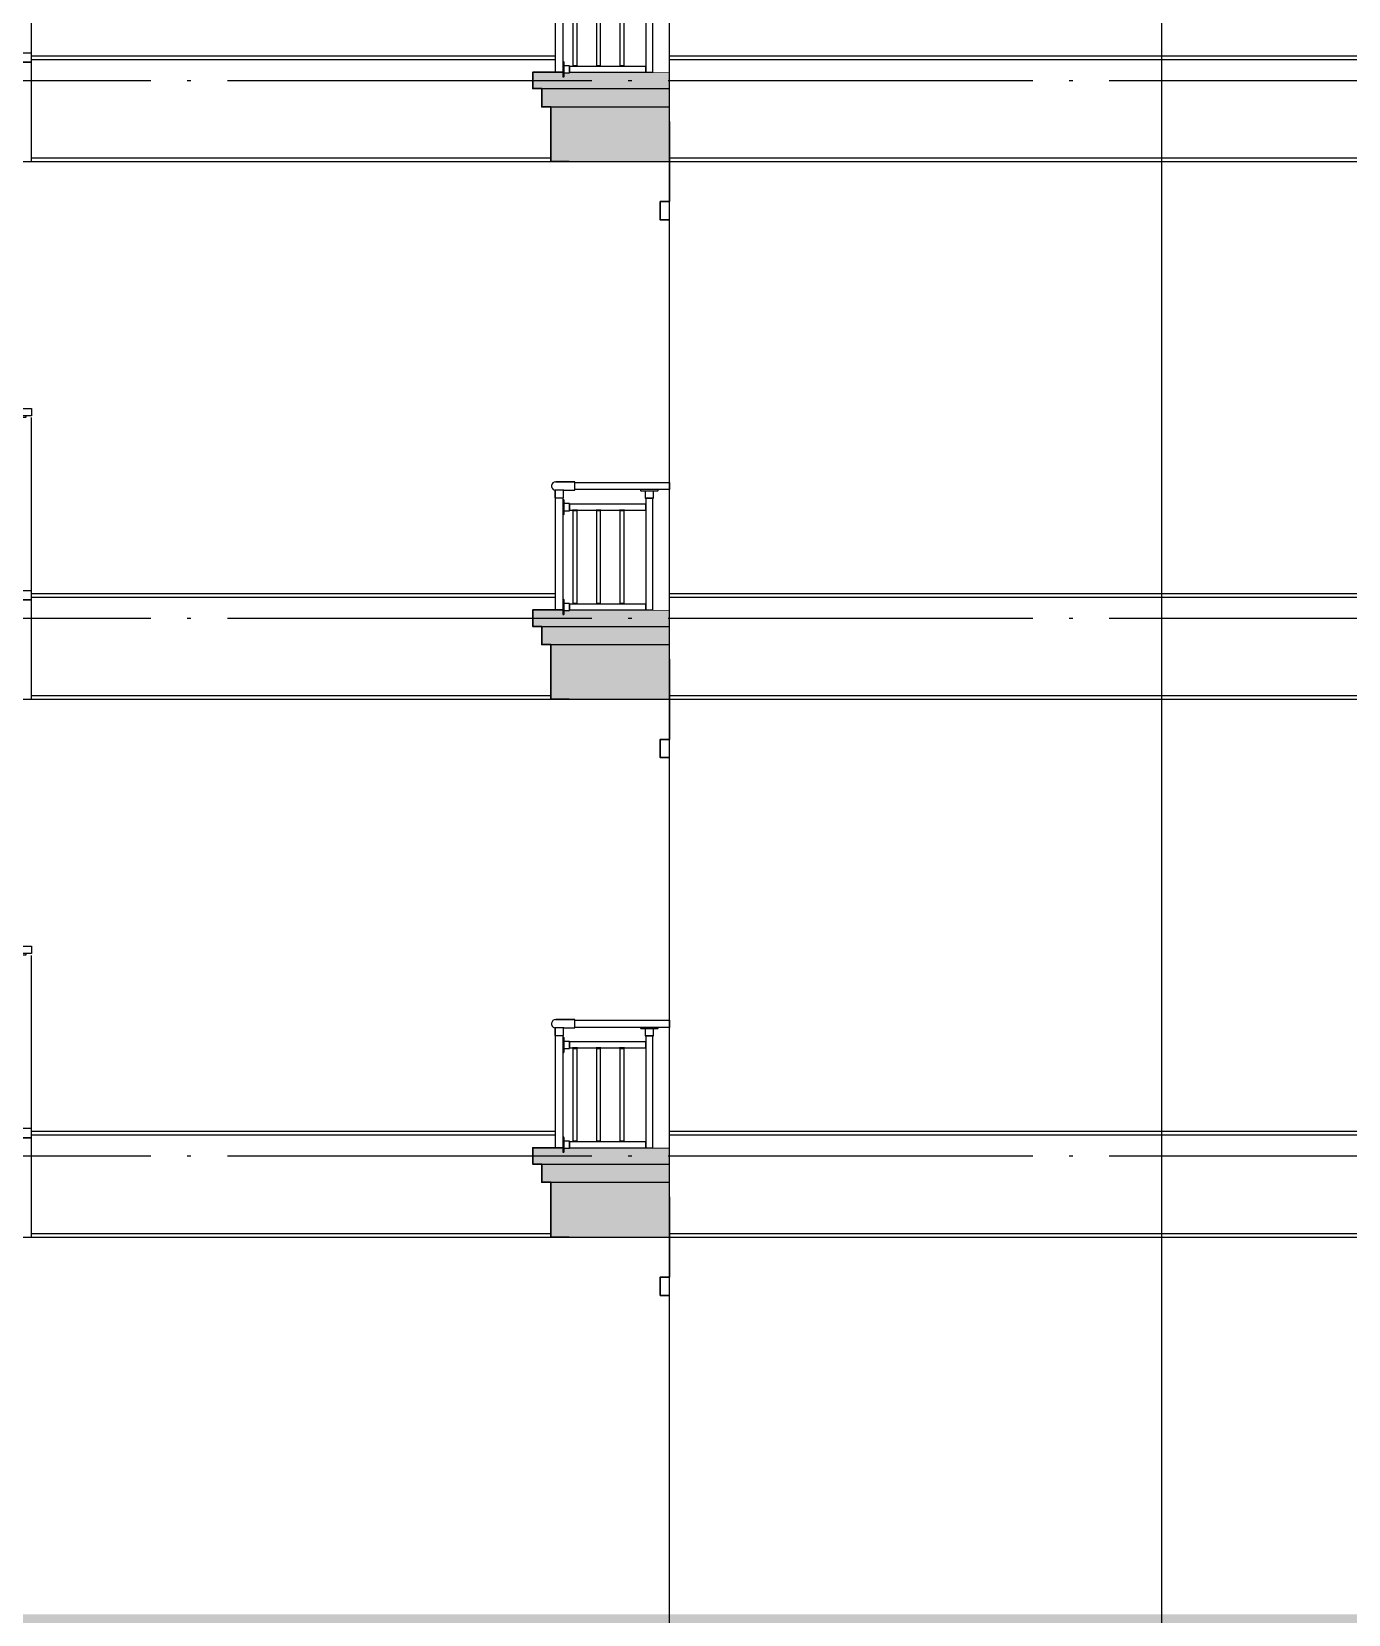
# Model space of a CAD drawing. Extents: x -12446 to 284554, y -295110 to 165007.
# Drawn here: x 130399 to 137625, y -249069 to -240387 of the extents above; entities that cross this region are included whole.
import ezdxf

# ---------------------------------------------------------------- set-up
doc = ezdxf.new("R2010")
doc.units = 0
doc.header["$LTSCALE"] = 1000
doc.linetypes.add('AX-14-E$0$DASH', pattern=[0.35, 0.25, -0.1])
doc.linetypes.add('AX-14-E$0$DOTE', pattern=[2.4200000000000004, 2, -0.2, 0.02, -0.2])
doc.layers.get('0').update_dxf_attribs({"linetype": 'CONTINUOUS'})
doc.layers.get('Defpoints').update_dxf_attribs({"linetype": 'CONTINUOUS'})
for name, color, linetype in [('A-Anno-Note', 241, 'CONTINUOUS'), ('AX-14-comp-tc$0$AX-T-LMCZ-Z$1$AX-13-E01-E03$0$家具与填充', 251, 'CONTINUOUS'), ('AX-14-comp-tc$0$灰褐色真石漆', 15, 'CONTINUOUS'), ('AX-14-E$0$A-Detl-Patt', 8, 'CONTINUOUS'), ('AX-14-E$0$A-Detl-Thin', 131, 'CONTINUOUS'), ('AX-14-E$0$A-elev-FIXT', 9, 'CONTINUOUS'), ('AX-14-E$0$A-elev-HRAL', 61, 'CONTINUOUS'), ('AX-14-E$0$A-elev-XFINE', 8, 'CONTINUOUS'), ('AX-14-E$0$PUB_HATCH', 8, 'CONTINUOUS'), ('AX-14-E$0$栏杆型材', 82, 'CONTINUOUS'), ('AX-14-E$0$阳台栏杆扶手', 82, 'CONTINUOUS')]:
    doc.layers.add(name, color=color, linetype=linetype)
doc.layers.add('AX-14-E$0$A-Grid', color=222, linetype='AX-14-E$0$DOTE', plot=False)
doc.layers.add('AX-14-E$0$A-Wall-stru', color=4, linetype='CONTINUOUS', lineweight=30)
doc.layers.add('AX-14-E$0$花形线', color=241, linetype='CONTINUOUS', lineweight=15)

# ---------------------------------------------------------------- blocks, each defined once
blk = doc.blocks.new('AX-14-E$0$4080转角立图')
at = {"layer": 'AX-14-E$0$A-elev-FIXT', "linetype": 'Continuous'}
blk.add_line((25.55522843915969, 41.9922859473736), (-24.30321649741381, 41.9922859473736), dxfattribs=at)
blk.add_lwpolyline([(-25.29782274598256, 42.9517344115302, -0.3271392253384975), (-24.22508311690763, 41.53998265002156), (-23.50000002561137, 0), (23.50000002561137, 0), (24.2073870995082, 40.52617865166394, -0.4091108014680134), (25.70715864608064, 42.00000004569301), (85.25000008335337, 42.00000003812602, 0.4142135623730951), (86.75000008707866, 43.50000004190952), (86.75000008707866, 86.50000009016367, 0.4142135623730951), (85.25000008335337, 88.00000009400537), (-18.75000002095476, 88.00000009400537, 0.8651570106099542)], format="xyb", close=True, dxfattribs=at)
blk = doc.blocks.new('AX-14-E$0$32固定座立面')
at = {"layer": 'AX-14-E$0$栏杆型材', "color": 6, "linetype": 'Continuous'}
blk.add_line((-7.000000000029103, -22.48393362967181), (-7.000000000029103, 22.48393362967181), dxfattribs=at)
blk.add_lwpolyline([(-7.000000000029103, -22.48393363013747, 0.4116598905253932), (-9.973820392653579, -19.48404786120226), (-36.00872653194528, -19.25684467663814, -0.411659890479309), (-36.99999999529972, -18.25688275466382), (-36.99999999529972, 18.25688275466382, -0.411659890479309), (-36.00872653194528, 19.25684467663814), (-9.973820392653579, 19.48404786120226, 0.4116598904800121), (-7.000000000029103, 22.48393362967181), (-7.000000000014551, 39.03737757549971, -0.4116598903650479), (-5.017453071239287, 41.03730142168934), (0, 41.08108807232929), (0, -41.08108807232929), (-5.017453071239287, -41.03730142167478, -0.41165989040972), (-7.000000000014551, -39.03737757517956)], format="xyb", close=True, dxfattribs=at)
blk = doc.blocks.new('AX-14-E$0$40固定座立图')
at = {"layer": 'AX-14-E$0$A-elev-HRAL', "color": 6, "linetype": 'Continuous'}
blk.add_line((-26.48393362914794, -7), (26.48393362914794, -6.999999999985447), dxfattribs=at)
blk.add_lwpolyline([(48.03730141787673, -5.017453072752687), (48.08108807106328, 0), (-48.08108807106328, 0), (-48.03730141787673, -5.017453072723583, 0.4116598905572963), (-46.03737757392809, -6.999999999985447), (-26.48393362913339, -7, -0.4116598905270585), (-23.48404786067839, -9.97382039311924), (-23.16957599873422, -46.00872653110127, 0.4116598905130126), (-22.16961407421331, -46.99999999710416), (22.16961407421331, -46.99999999710416, 0.4116598905256279), (23.16957599871967, -46.00872653104306), (23.48404786066385, -9.973820392930064, -0.4116598905116063), (26.48393362913339, -6.999999999985447), (46.03737757392809, -7.000000000014551, 0.4116598905572963)], format="xyb", close=True, dxfattribs=at)
blk = doc.blocks.new('*U292')
at = {"layer": 'AX-14-E$0$A-elev-HRAL', "ltscale": 10}
for points in [[(12.5000000000291, 257.9999999999854, -0.4142135623730951), (13.0000000000291, 257.4999999999854), (13.0000000000291, 255.4999999999854, -0.4142135623730951), (12.5000000000291, 254.9999999999854), (-12.4999999999709, 254.9999999999854, -0.4142135623730951), (-12.9999999999709, 255.4999999999854), (-12.9999999999709, 257.4999999999854, -0.4142135623730951), (-12.4999999999709, 257.9999999999854)], [(12.5000000000291, -258, 0.4142135623730951), (13.0000000000291, -257.5), (13.0000000000291, -255.5, 0.4142135623730951), (12.5000000000291, -255), (-12.4999999999709, -255, 0.4142135623730951), (-12.9999999999709, -255.5), (-12.9999999999709, -257.5, 0.4142135623730951), (-12.4999999999709, -258)]]:
    blk.add_lwpolyline(points, format="xyb", close=True, dxfattribs=at)
blk.add_lwpolyline([(-9.499999999970896, -255), (9.500000000029104, -255), (9.500000000029104, 254.9999999999854), (-9.499999999970896, 254.9999999999854)], close=True, dxfattribs=at)
blk = doc.blocks.new('AX-14-E$0$A$C44E360B9')
blk.add_wipeout([(21.52201051346492, 25.08124288590625), (646.5624737254673, 25.08124288590625), (646.5624737254673, 725.0812428859062), (21.52201051346492, 725.0812428859062)]).dxf.layer = 'AX-14-E$0$A-Detl-Thin'
at = {"layer": 'AX-14-E$0$栏杆型材'}
for points in [[(21.52201051346492, 640.0812428262434), (61.52201051346492, 640.0812428262434), (61.52201051346492, 25.08124288584804), (21.52201051346492, 25.08124288584804)], [(516.5624737252947, 604.9633142991224), (98.52201050880831, 604.9633142991224), (98.52201050880831, 572.9633142991224), (516.5624737252947, 572.9633142991224)], [(516.5624737251783, 57.08124288584804), (98.52201050880831, 57.08124288584804), (98.52201050880831, 25.08124288584804), (516.5624737251783, 25.08124288584804)]]:
    blk.add_lwpolyline(points, close=True, dxfattribs=at)
at = {"layer": 'AX-14-E$0$栏杆型材', "elevation": 0.0002104150417961952}
blk.add_lwpolyline([(556.5624737252947, 638.0812428887584), (516.5624737252947, 638.0812428887584), (516.5624737252947, 25.08124288584804), (556.5624737252947, 25.08124288584804)], close=True, dxfattribs=at)
at = {"layer": 'AX-14-E$0$阳台栏杆扶手'}
blk.add_lwpolyline([(646.5624737254693, 685.0812428859062), (128.2720106005436, 685.081242885848), (128.2720106005436, 725.081242885848), (646.5624737254693, 725.0812428859062)], close=True, dxfattribs=at)
at = {"layer": 'AX-14-E$0$A-elev-HRAL'}
for name, p in [('AX-14-E$0$4080转角立图', (41.52201051346492, 640.0812428262434)), ('AX-14-E$0$40固定座立图', (536.5624737252947, 685.081242885848, 0.0002104149164841726))]:
    blk.add_blockref(name, p, dxfattribs=at)
at = {"layer": 'AX-14-E$0$A-elev-HRAL', "xscale": -1}
for p in [(61.52201051346492, 588.9633142991224), (61.52201051346492, 41.08124288584804)]:
    blk.add_blockref('AX-14-E$0$32固定座立面', p, dxfattribs=at)
at = {"layer": 'AX-14-E$0$A-elev-HRAL', "color": 0, "linetype": 'ByBlock', "lineweight": -2, "extrusion": (0, 0, -1), "zscale": -1}
for p in [(-128.5220105134649, 315.081242885848, -0.0002104150417961952), (-257.5220105134649, 315.081242885848, -0.0002104150417961952), (-386.5220105134649, 315.081242885848, -0.0002104150417961952)]:
    blk.add_blockref('*U292', p, dxfattribs=at)
blk = doc.blocks.new('AX-14-E$0$螺帽01')
at = {"layer": 'AX-14-E$0$A-elev-XFINE', "linetype": 'Continuous'}
blk.add_lwpolyline([(-12.5, -3), (12.5, -3, 0.4142135623274548), (13, -2.500000000058208), (13, -0.5, 0.4142135624073697), (12.5, 0), (-12.5, 0, 0.4142135623954785), (-13, -0.5000000000582077), (-13, -2.500000000058208, 0.4142135623389978)], format="xyb", close=True, dxfattribs=at)
blk = doc.blocks.new('AX-14-E$0$麦穗铁花七')
at = {"layer": 'AX-14-E$0$花形线'}
for p, q in [((0, 0), (18.99999999837019, 0)), ((0, -856), (0, 0)), ((18.99999999837019, 0), (18.99999999837019, -170.711155415338)), ((257.9999999984866, 0), (276.9999999994179, 0)), ((257.9999999984866, -170.7111341095442), (257.9999999984866, 0)), ((276.9999999994179, 0), (276.9999999994179, -856)), ((147.9999999989523, -18), (128.9999999979045, -18)), ((128.9999999979045, -36), (128.9999999979045, -18)), ((147.9999999989523, -18), (147.9999999989523, -36)), ((135.9999999983702, -159.8090010967571), (135.9999999983702, -239.4770345227444)), ((140.9999999983702, -159.8090049135499), (140.9999999983702, -239.4770383395371)), ((18.99999999837019, -201.1872820074786), (18.99999999837019, -262.711171469884)), ((257.9999999984866, -262.7111501253676), (257.9999999984866, -201.1871012544143)), ((18.99999999837019, -293.1872854810208), (18.99999999837019, -354.7111647126731)), ((135.9999999984866, -331.4770447865594), (135.9999999983702, -265.8547116986592)), ((140.9999999983702, -265.8547229217947), (140.9999999983702, -331.4770411909558)), ((257.9999999984866, -354.711130782729), (257.9999999984866, -293.1870986134745)), ((18.99999999837019, -373.907845482463), (18.99999999837019, -446.7111638879869)), ((135.9999999984866, -423.4770315401256), (135.9999999984866, -357.8547183014452)), ((140.9999999983702, -357.8547259452753), (140.9999999983702, -423.4770334486384)), ((257.9999999984866, -446.7111310036853), (257.9999999984866, -373.9078454829287)), ((18.99999999837019, -465.9078454826958), (18.99999999837019, -538.711162801832)), ((135.9999999984866, -515.4770334486384), (135.9999999984866, -449.8547259455081)), ((140.9999999983702, -449.8547335893381), (140.9999999983702, -515.4770320816897)), ((257.9999999984866, -538.7111310788896), (257.9999999984866, -465.9078435169067)), ((18.99999999837019, -557.907845482463), (18.99999999837019, -630.711160156643)), ((135.9999999984866, -607.477033449104), (135.9999999984866, -541.8547183012124)), ((140.9999999983702, -541.8547335893381), (140.9999999983702, -607.4770353569183)), ((257.9999999984866, -630.7111320963595), (257.9999999984866, -557.9078474491835)), ((18.99999999837019, -649.9078474489506), (18.99999999837019, -722.7111475807615)), ((135.9999999984866, -699.4770315401256), (135.9999999984866, -633.8547259452753)), ((140.9999999983702, -633.8547259452753), (140.9999999983702, -699.4770353569183)), ((257.9999999984866, -722.7111363504082), (257.9999999984866, -649.9078454829287)), ((19.00000032118987, -753.1872924522031), (18.99999999837019, -856)), ((135.9999999984866, -791.4770306563005), (135.9999999984866, -725.8547451915219)), ((135.9999999984866, -791.4770326707512), (135.9999999984866, -725.8547451915219)), ((140.9999999983702, -725.854741233401), (140.9999999983702, -791.4770364877768)), ((257.9999999984866, -856.0000000002328), (257.9999999777647, -753.1872924517374)), ((18.99999999837019, -856), (0, -856)), ((129.0000000004657, -837), (128.9999995982507, -801.9999945529271)), ((147.9999999989523, -837), (129.0000000004657, -837)), ((147.9999999989523, -837), (147.9999983628513, -802.0000003913883)), ((276.9999999994179, -856), (257.9999999984866, -856))]:
    blk.add_line(p, q, dxfattribs=at)
blk.add_circle((138.499999997206, -95.24314306257293), 54.99999999978, dxfattribs=at)
for centre, radius, start, end in [((138.499999997206, -95.24314306257293), 59.99999999976, 99.11017015245682, 263.3741904625733), ((138.499999997206, -95.24314306257293), 59.99999999976009, 276.6258060255059, 80.88982984754318), ((28.99992061895318, -170.711155415338), 9.99992062057148, 179.9999551502032, 202.5284883252805), ((130.9999995819526, -159.809001283953), 5.00000041654, 1.814268998284636e-06, 83.37418591651168), ((146.0000044916524, -159.8090049135499), 5.00000449324, 96.62589790626696, 180), ((247.9999247504165, -170.7111266891588), 10.00007524804463, 337.4717882479646, 359.9999574847405), ((25.49999844981357, -201.1872820074786), 6.499998451425752, 48.98171101870844, 180.0000087778603), ((64.99784497800283, -155.7794758775854), 48.97177728634066, 202.52832141155, 264.7737600098847), ((64.99784497800283, -155.7794758775854), 53.68263728631816, 228.9817191078223, 264.9128929945838), ((55.93757898756303, -326.4905961589538), 117.3187729925896, 67.96278900687564, 87.89940200339474), ((55.94803452724591, -326.4064713339903), 121.9451817465887, 67.87781100030634, 87.84333800098148), ((74.66155586054083, -274.6333636271884), 62.26028161721909, 11.9892397155874, 66.0286990006087), ((74.66155586054083, -274.6333636271884), 66.97114161719942, 30.64552738469729, 66.02869900788912), ((133.9999996210681, -239.4770338968956), 2.000000377318267, 210.6455399846023, 359.9999917557482), ((142.9999995556427, -239.4770383395371), 1.999999557308492, 179.9999903150052, 329.3544905043871), ((202.3384449953446, -274.6333636271884), 62.26028161718629, 113.9713010066717, 168.0107706737014), ((202.3384449953446, -274.6333636271884), 66.97114161718169, 113.9713010066717, 149.3544757168593), ((221.0519663286395, -326.4064713339903), 121.9451817465887, 92.15666199901852, 112.1221889996937), ((221.062421868206, -326.4905961589538), 117.3187729925896, 92.10059800328618, 112.0372110004021), ((212.0021558778826, -155.7794758775854), 48.97177728632563, 275.2262399968336, 337.4716623274784), ((212.0021558778826, -155.7794758775854), 53.68263728632237, 275.0871070054162, 311.0182802819995), ((251.5000015494879, -201.1872820074786), 6.499998451425752, 359.9999912221397, 131.0182889898809), ((28.99992061895318, -262.7111537519377), 9.99992062057148, 179.9999551502032, 202.5284883252805), ((25.49999844981357, -293.1872803440783), 6.499998451425752, 48.98171101870844, 180.0000087778603), ((64.99784497800283, -247.779474214185), 48.97177728634066, 202.52832141155, 264.7737600098847), ((64.99784497800283, -247.779474214185), 53.68263728631816, 228.9817191078223, 264.9128929945838), ((55.93757898767944, -418.4905944955535), 117.3187729925896, 67.96278900687564, 87.89940200339474), ((55.94803452724591, -418.40646967059), 121.9451817465887, 67.87781100030634, 87.84333800098148), ((74.66155586054083, -366.633361963788), 62.26028161721909, 11.9892397155874, 66.0286990006087), ((74.66155586054083, -366.633361963788), 66.97114161719942, 30.64552738469729, 66.02869900788912), ((133.9999996210681, -331.4770322334953), 2.000000377318267, 210.6455399846023, 359.9999917557482), ((116.00015786523, -265.8547116986592), 19.99984213317512, 359.9999763211216, 11.98931049959208), ((160.9999104849994, -265.8547229217947), 19.99991048663023, 168.0107305257201, 180.0000134335947), ((142.9999995557591, -331.4770366761368), 1.999999557308492, 179.9999903150052, 329.3544905043871), ((202.3384449953446, -366.633361963788), 62.26028161718629, 113.9713010066717, 168.0107706737014), ((202.3384449953446, -366.633361963788), 66.97114161718169, 113.9713010066717, 149.3544757168593), ((221.0519663286395, -418.40646967059), 121.9451817465887, 92.15666199901852, 112.1221889996937), ((221.0624218683224, -418.4905944955535), 117.3187729925896, 92.10059800328618, 112.0372110004021), ((212.0021558778826, -247.779474214185), 48.97177728632563, 275.2262399968336, 337.4716623274784), ((212.0021558778826, -247.779474214185), 53.68263728632237, 275.0871070054162, 311.0182802819995), ((251.5000015496043, -293.1872803440783), 6.499998451425752, 359.9999912221397, 131.0182889898809), ((247.9999247504165, -262.7111250257585), 10.00007524804463, 337.4717882479646, 359.9999574847405), ((28.99992061895318, -354.7111537519377), 9.99992062057148, 179.9999551502032, 202.5284883252805), ((20.99999995273538, -373.9078454498667), 1.999999954337312, 37.80011585551426, 180.0000009338149), ((64.99784497800283, -339.779474214185), 48.97177728634066, 202.52832141155, 264.7737600098847), ((64.99784497800283, -339.779474214185), 53.68263728631146, 217.8001173893317, 264.9128929945838), ((55.93757898767944, -510.4905944955535), 117.3187729925896, 67.96278900687564, 87.89940200339474), ((55.94803452724591, -510.40646967059), 121.9451817465887, 67.87781100030634, 87.84333800098148), ((74.66155586054083, -458.633361963788), 62.2602816172185, 11.98922958450277, 66.02869900788912), ((74.66155586054083, -458.633361963788), 66.97114161719377, 30.64552808971666, 66.0286990006087), ((133.9999992811354, -423.4770309927408), 2.000000717247605, 210.6455520372097, 359.9999843252495), ((116.00015786523, -357.8547100352589), 19.99984213317512, 359.9999763211216, 11.98931049959208), ((160.9999104849994, -357.8547212583944), 19.99991048663023, 168.0107305257201, 180.0000134335947), ((143.0000005568145, -423.4770330225583), 2.000000558398869, 180.0000121929549, 329.3544549905359), ((202.3384449953446, -458.633361963788), 62.26028161718337, 113.9713010066717, 168.0107808078137), ((202.3384449953446, -458.633361963788), 66.97114161718247, 113.9713010066717, 149.3544736496994), ((221.0519663286395, -510.40646967059), 121.9451817465887, 92.15666199901852, 112.1221889996937), ((221.0624218683224, -510.4905944955535), 117.3187729925896, 92.10059800328618, 112.0372110004021), ((212.0021558778826, -339.779474214185), 48.97177728632563, 275.2262399968336, 337.4716623274784), ((212.0021558778826, -339.779474214185), 53.68263728631881, 275.0871070054162, 322.1998820658076), ((256.0000005458714, -373.9078450917732), 1.999999452546983, 359.9999887942209, 142.1999005235995), ((247.9999247504165, -354.7111250257585), 10.00007524804463, 337.4717882479646, 359.9999574847405), ((28.99992061895318, -446.7111537519377), 9.99992062057148, 179.9999551502032, 202.5284883252805), ((20.99999995273538, -465.9078454498667), 1.999999954382771, 37.80011585551426, 180.0000009338149), ((64.99784497800283, -431.779474214185), 48.97177728634066, 202.52832141155, 264.7737600098847), ((64.99784497800283, -431.779474214185), 53.68263728631879, 217.8001173893317, 264.9128929945838), ((55.93757898767944, -602.4905944955535), 117.3187729925896, 67.96278900687564, 87.89940200339474), ((55.94803452724591, -602.40646967059), 121.9451817465887, 67.87781100030634, 87.84333800098148), ((74.66155586054083, -550.633361963788), 62.26028161721916, 11.9892397155874, 66.0286990006087), ((74.66155586054083, -550.633361963788), 66.97114161718834, 30.64552672786852, 66.0286990006087), ((133.9999999423744, -515.4770334060304), 2.000000056026527, 210.6455285991977, 359.9999987860406), ((116.0000126780942, -449.8547252812423), 19.99998732036015, 359.9999980923495, 11.9892352526368), ((161.0000556670129, -449.8547365039121), 20.00005566859294, 168.0108057648156, 179.9999916490265), ((143.000000814558, -515.4770320816897), 2.000000816175488, 180.0000178358651, 329.3544458443715), ((202.3384449953446, -550.633361963788), 62.26028161718175, 113.9713010066717, 168.0107808078137), ((202.3384449953446, -550.633361963788), 66.97114161718883, 113.9713010066717, 149.3544731255674), ((202.3384449953446, -550.633361963788), 66.97114161718528, 113.9713010066717, 149.3544723301044), ((221.0519663286395, -602.40646967059), 121.9451817465887, 92.15666199901852, 112.1221889996937), ((221.0624218683224, -602.4905944955535), 117.3187729925896, 92.10059800328618, 112.0372110004021), ((212.0021558778826, -431.779474214185), 48.97177728632563, 275.2262399968336, 337.4716623274784), ((212.0021558778826, -431.779474214185), 53.68263728631785, 275.0871070054162, 322.1998836556749), ((256.0000014370307, -465.9078424889594), 1.999998561419298, 359.9999705448092, 142.1999321915944), ((247.9999247504165, -446.7111250257585), 10.00007524804463, 337.4717882479646, 359.9999574847405), ((28.99992061895318, -538.7111537519377), 9.99992062057148, 179.9999551502032, 202.5284883252805), ((20.99999995273538, -557.9078454498667), 1.999999954343679, 37.80011585551426, 180.0000009338149), ((64.99784497800283, -523.779474214185), 48.97177728634066, 202.52832141155, 264.7737600098847), ((64.99784497800283, -523.779474214185), 53.6826372863135, 217.7394217313141, 264.9128929945838), ((55.93757898767944, -694.4905944955535), 117.3187729925896, 67.96278900687564, 87.89940200339474), ((55.94803452724591, -694.40646967059), 121.9451817465887, 67.87781100030634, 87.84333800098148), ((74.66155586054083, -642.633361963788), 62.26028161721518, 11.98922958450277, 66.02869900788912), ((74.66155586054083, -642.633361963788), 66.97114161718936, 30.64552672786852, 66.0286990006087), ((133.9999999423744, -607.4770334060304), 2.000000056028064, 210.6455285991977, 359.9999987860406), ((116.0001578651136, -541.8547100352589), 19.99984213332742, 359.9999763211216, 11.98931049959208), ((161.0000556738814, -541.8547365046106), 20.00005567548281, 168.0108057648156, 179.9999916490265), ((142.9999998958083, -607.4770354351494), 1.999999897337604, 179.9999977588442, 329.3544784270468), ((202.3384449953446, -642.633361963788), 62.26028161718352, 113.9713010066717, 168.0107706737014), ((202.3384449953446, -642.633361963788), 66.97114161717674, 113.9713010066717, 149.3544750126236), ((221.0519663286395, -694.40646967059), 121.9451817465887, 92.15666199901852, 112.1221889996937), ((221.0624218683224, -694.4905944955535), 117.3187729925896, 92.10059800328618, 112.0372110004021), ((212.0021558778826, -523.779474214185), 48.97177728632563, 275.2262399968336, 337.4716623274784), ((212.0021558778826, -523.779474214185), 53.68263728631717, 275.0871070054162, 322.1998804661045), ((255.9999996545957, -557.9078476950526), 2.000000343841308, 7.043632581575615e-06, 142.1998688660991), ((247.9999247504165, -538.7111250257585), 10.00007524804463, 337.4717882479646, 359.9999574847405), ((28.99992061895318, -630.7111537519377), 9.99992062057148, 179.9999551502032, 202.5284883252805), ((21.0000008441275, -649.907848053379), 2.000000845725598, 37.8001475235092, 179.9999826844032), ((64.99784497800283, -615.779474214185), 48.97177728634066, 202.52832141155, 264.7737600098847), ((64.99784497800283, -615.779474214185), 48.97177728633999, 202.52832141155, 264.7737600098847), ((64.99784497800283, -615.779474214185), 53.6826372863171, 217.8001200227063, 264.9128930012645), ((64.99784497800283, -615.779474214185), 53.6826372863156, 220.661554955366, 264.9128929945838), ((55.93757898767944, -786.4905944955535), 117.3187729925896, 67.96278900687564, 87.89940200339474), ((55.94803452724591, -786.40646967059), 121.9451817465887, 67.87781100030634, 87.84333800098148), ((74.66155586054083, -734.633361963788), 62.2602816172191, 11.98920405565542, 66.0286990006087), ((74.66155586054083, -734.633361963788), 66.97114161718707, 33.5140883673936, 66.02869900788912), ((74.66155586054083, -734.633361963788), 66.97114161719884, 30.64552878465425, 66.02869900788912), ((116.0000126805389, -633.8547252810095), 19.99998731784082, 359.9999980923495, 11.9892352526368), ((160.9999104847666, -633.8547212583944), 19.99991048630236, 168.0107305257201, 180.0000134335947), ((202.3384449953446, -734.633361963788), 62.26028161718613, 113.9713010066717, 168.0107909358706), ((202.3384449953446, -734.633361963788), 66.97114161717755, 113.9713010066717, 149.3544751038509), ((202.3384449953446, -734.633361963788), 66.97114161718214, 113.9713010066717, 146.4859096627437), ((221.0519663286395, -786.40646967059), 121.9451817465887, 92.15666199901852, 112.1221889996937), ((221.0624218683224, -786.4905944955535), 117.3187729925896, 92.10059800328618, 112.0372110004021), ((212.0021558778826, -615.779474214185), 48.97177728632563, 275.2262399968336, 339.9297405111478), ((212.0021558778826, -615.779474214185), 48.97177728632563, 275.2262399968336, 337.4716623274784), ((212.0021558778826, -615.779474214185), 53.68263728632092, 275.0871070054162, 322.1998827292423), ((212.0021558778826, -615.779474214185), 53.68263728631741, 275.0871070054162, 319.3384430893524), ((256.0000005458714, -649.9078450917732), 1.999999452543224, 359.9999887942209, 142.1999005235995), ((247.9999247504165, -630.7111250257585), 10.00007524804463, 337.4717882479646, 359.9999574847405), ((28.99997187592089, -722.7111446738709), 9.999971877552907, 179.999984111806, 202.52839555206), ((25.49999844981357, -753.1872914559208), 6.499998451425752, 48.98171101870844, 180.0000087778603), ((64.99784497800283, -707.7794753448106), 48.97177728634332, 202.5283364180262, 264.7737600031664), ((64.99784497800283, -707.7794753448106), 53.68263728630832, 228.9817253492229, 264.9128930012645), ((55.93757898767944, -878.490595626412), 117.3187729925896, 67.96278900687564, 87.89940200339474), ((55.94803452724591, -878.4064708014484), 121.9451817465887, 67.87781100030634, 87.84333800098148), ((74.66155586054083, -826.6333630944137), 62.26028161722146, 35.65450653499575, 66.02869899332832), ((74.66155586054083, -826.6333630944137), 66.97114161719243, 30.64552808971666, 66.0286990006087), ((133.9999992812518, -699.4770309929736), 2.000000717230917, 210.6455520487924, 359.9999843252495), ((115.9996471068589, -725.8547636691947), 20.00035289156211, 5.293396606758375e-05, 11.98904582984367), ((142.9999998958083, -699.4770354351494), 1.999999897376712, 179.9999977588442, 329.3544784270468), ((161.0002008653246, -725.8547517508268), 20.00020086689259, 168.0108810035033, 179.9999698777985), ((202.3384449953446, -826.6333630944137), 66.97114161717832, 113.9713010066717, 149.3544750126236), ((202.3384449953446, -826.6333630944137), 62.26028161719142, 113.9713010066717, 144.3454841976421), ((221.0519663286395, -878.4064708014484), 121.9451817465887, 92.15666199901852, 112.1221889996937), ((221.0624218683224, -878.490595626412), 117.3187729925896, 92.10059800328618, 112.0372110004021), ((212.0021558778826, -707.7794753448106), 48.97177728632563, 275.2262399968336, 337.4716588511947), ((212.0021558778826, -707.7794753448106), 53.68263728631764, 275.0871069987355, 311.0182740408725), ((251.5000015496043, -753.1872914559208), 6.499998451425752, 359.9999912221397, 131.0182889898809), ((247.9999502144055, -722.711131228134), 10.00004978409319, 337.471742154263, 359.9999718788305), ((109.0000233292812, -801.9999908928294), 19.99997667117735, 359.9999895145924, 35.65455139086912), ((133.9999992811354, -791.4770321235992), 2.000000717276533, 210.6455520487924, 359.9999843252495), ((133.9999992811354, -791.4770321235992), 2.000000717276533, 210.6455520487924, 359.9999843252495), ((142.9999998956919, -791.4770365660079), 1.999999897328129, 179.9999977588442, 329.3544784270468), ((168.0000024933834, -802.0000003913883), 20.00000249452797, 144.3454889800267, 179.9999988794221)]:
    blk.add_arc(centre, radius, start, end, dxfattribs=at)
blk = doc.blocks.new('AX-14-E$0$dzfrherhrahewtj')
at = {"layer": 'AX-14-E$0$PUB_HATCH'}
h = blk.add_hatch(dxfattribs=at)
h.set_pattern_fill('AR-RROOF', color=256, scale=180, angle=45, style=0)
h.set_pattern_definition([(45, (42992.22653881763, -206915.0918544501), (193.9735322150937, 517.2627525735832), [3429, -457.2, 1143, -228.6]), (45, (43126.3915652663, -206619.2822178221), (-376.6319417176403, 53.3427213591508), [685.8, -75.43799999999999, 1371.6, -171.45]), (45, (42935.65092525468, -206696.871630708), (732.2500841119789, 948.8538617521667), [1828.8, -320.04, 914.4, -228.6])])
h.paths.add_polyline_path([(125154.5574880044, -257346.411048068), (124915.5574880105, -257346.411048068), (124915.5574880105, -258142.4110480678), (125154.5574880044, -258142.4110480678)])
at = {"layer": 'AX-14-E$0$A-elev-HRAL', "ltscale": 10, "elevation": 2.476851285730121e-06}
for points in [[(124436.8074880035, -257346.4110480678, -0.4142135623730951), (124437.3074880035, -257346.9110480678), (124437.3074880035, -257348.9110480678, -0.4142135623730951), (124436.8074880035, -257349.4110480678), (124411.8074880035, -257349.4110480678, -0.4142135623730951), (124411.3074880035, -257348.9110480678), (124411.3074880035, -257346.9110480678, -0.4142135623730951), (124411.8074880035, -257346.4110480678)], [(124565.8074880035, -257346.4110480678, -0.4142135623730951), (124566.3074880035, -257346.9110480678), (124566.3074880035, -257348.9110480678, -0.4142135623730951), (124565.8074880035, -257349.4110480678), (124540.8074880035, -257349.4110480678, -0.4142135623730951), (124540.3074880035, -257348.9110480678), (124540.3074880035, -257346.9110480678, -0.4142135623730951), (124540.8074880035, -257346.4110480678)], [(124694.8074880035, -257346.4110480678, -0.4142135623730951), (124695.3074880035, -257346.9110480678), (124695.3074880035, -257348.9110480678, -0.4142135623730951), (124694.8074880035, -257349.4110480678), (124669.8074880035, -257349.4110480678, -0.4142135623730951), (124669.3074880035, -257348.9110480678), (124669.3074880035, -257346.9110480678, -0.4142135623730951), (124669.8074880035, -257346.4110480678)], [(124823.8074880035, -257346.4110480678, -0.4142135623730951), (124824.3074880035, -257346.9110480678), (124824.3074880035, -257348.9110480678, -0.4142135623730951), (124823.8074880035, -257349.4110480678), (124798.8074880035, -257349.4110480678, -0.4142135623730951), (124798.3074880035, -257348.9110480678), (124798.3074880035, -257346.9110480678, -0.4142135623730951), (124798.8074880035, -257346.4110480678)], [(125246.307488003, -257346.4110480678, 0.4142135623730951), (125245.807488003, -257346.9110480678), (125245.807488003, -257348.9110480678, 0.4142135623730951), (125246.307488003, -257349.4110480678), (125271.307488003, -257349.4110480678, 0.4142135623730951), (125271.807488003, -257348.9110480678), (125271.807488003, -257346.9110480678, 0.4142135623730951), (125271.307488003, -257346.4110480678)], [(125375.307488003, -257346.4110480678, 0.4142135623730951), (125374.807488003, -257346.9110480678), (125374.807488003, -257348.9110480678, 0.4142135623730951), (125375.307488003, -257349.4110480678), (125400.307488003, -257349.4110480678, 0.4142135623730951), (125400.807488003, -257348.9110480678), (125400.807488003, -257346.9110480678, 0.4142135623730951), (125400.307488003, -257346.4110480678)], [(125504.307488003, -257346.4110480678, 0.4142135623730951), (125503.807488003, -257346.9110480678), (125503.807488003, -257348.9110480678, 0.4142135623730951), (125504.307488003, -257349.4110480678), (125529.307488003, -257349.4110480678, 0.4142135623730951), (125529.807488003, -257348.9110480678), (125529.807488003, -257346.9110480678, 0.4142135623730951), (125529.307488003, -257346.4110480678)], [(125633.307488003, -257346.4110480678, 0.4142135623730951), (125632.807488003, -257346.9110480678), (125632.807488003, -257348.9110480678, 0.4142135623730951), (125633.307488003, -257349.4110480678), (125658.307488003, -257349.4110480678, 0.4142135623730951), (125658.807488003, -257348.9110480678), (125658.807488003, -257346.9110480678, 0.4142135623730951), (125658.307488003, -257346.4110480678)], [(124436.8074880035, -258142.4110480678, 0.4142135623730951), (124437.3074880035, -258141.9110480678), (124437.3074880035, -258139.9110480678, 0.4142135623730951), (124436.8074880035, -258139.4110480678), (124411.8074880035, -258139.4110480678, 0.4142135623730951), (124411.3074880035, -258139.9110480678), (124411.3074880035, -258141.9110480678, 0.4142135623730951), (124411.8074880035, -258142.4110480678)], [(124565.8074880035, -258142.4110480678, 0.4142135623730951), (124566.3074880035, -258141.9110480678), (124566.3074880035, -258139.9110480678, 0.4142135623730951), (124565.8074880035, -258139.4110480678), (124540.8074880035, -258139.4110480678, 0.4142135623730951), (124540.3074880035, -258139.9110480678), (124540.3074880035, -258141.9110480678, 0.4142135623730951), (124540.8074880035, -258142.4110480678)], [(124694.8074880035, -258142.4110480678, 0.4142135623730951), (124695.3074880035, -258141.9110480678), (124695.3074880035, -258139.9110480678, 0.4142135623730951), (124694.8074880035, -258139.4110480678), (124669.8074880035, -258139.4110480678, 0.4142135623730951), (124669.3074880035, -258139.9110480678), (124669.3074880035, -258141.9110480678, 0.4142135623730951), (124669.8074880035, -258142.4110480678)], [(124823.8074880035, -258142.4110480678, 0.4142135623730951), (124824.3074880035, -258141.9110480678), (124824.3074880035, -258139.9110480678, 0.4142135623730951), (124823.8074880035, -258139.4110480678), (124798.8074880035, -258139.4110480678, 0.4142135623730951), (124798.3074880035, -258139.9110480678), (124798.3074880035, -258141.9110480678, 0.4142135623730951), (124798.8074880035, -258142.4110480678)], [(125246.307488003, -258142.4110480678, -0.4142135623730951), (125245.807488003, -258141.9110480678), (125245.807488003, -258139.9110480678, -0.4142135623730951), (125246.307488003, -258139.4110480678), (125271.307488003, -258139.4110480678, -0.4142135623730951), (125271.807488003, -258139.9110480678), (125271.807488003, -258141.9110480678, -0.4142135623730951), (125271.307488003, -258142.4110480678)], [(125375.307488003, -258142.4110480678, -0.4142135623730951), (125374.807488003, -258141.9110480678), (125374.807488003, -258139.9110480678, -0.4142135623730951), (125375.307488003, -258139.4110480678), (125400.307488003, -258139.4110480678, -0.4142135623730951), (125400.807488003, -258139.9110480678), (125400.807488003, -258141.9110480678, -0.4142135623730951), (125400.307488003, -258142.4110480678)], [(125504.307488003, -258142.4110480678, -0.4142135623730951), (125503.807488003, -258141.9110480678), (125503.807488003, -258139.9110480678, -0.4142135623730951), (125504.307488003, -258139.4110480678), (125529.307488003, -258139.4110480678, -0.4142135623730951), (125529.807488003, -258139.9110480678), (125529.807488003, -258141.9110480678, -0.4142135623730951), (125529.307488003, -258142.4110480678)], [(125633.307488003, -258142.4110480678, -0.4142135623730951), (125632.807488003, -258141.9110480678), (125632.807488003, -258139.9110480678, -0.4142135623730951), (125633.307488003, -258139.4110480678), (125658.307488003, -258139.4110480678, -0.4142135623730951), (125658.807488003, -258139.9110480678), (125658.807488003, -258141.9110480678, -0.4142135623730951), (125658.307488003, -258142.4110480678)]]:
    blk.add_lwpolyline(points, format="xyb", close=True, dxfattribs=at)
for points in [[(124414.8074880035, -258139.4110480678), (124433.8074880035, -258139.4110480678), (124433.8074880035, -257349.4110480678), (124414.8074880035, -257349.4110480678)], [(124543.8074880035, -258139.4110480678), (124562.8074880035, -258139.4110480678), (124562.8074880035, -257349.4110480678), (124543.8074880035, -257349.4110480678)], [(124672.8074880035, -258139.4110480678), (124691.8074880035, -258139.4110480678), (124691.8074880035, -257349.4110480678), (124672.8074880035, -257349.4110480678)], [(124801.8074880035, -258139.4110480678), (124820.8074880035, -258139.4110480678), (124820.8074880035, -257349.4110480678), (124801.8074880035, -257349.4110480678)], [(125268.307488003, -258139.4110480678), (125249.307488003, -258139.4110480678), (125249.307488003, -257349.4110480678), (125268.307488003, -257349.4110480678)], [(125397.307488003, -258139.4110480678), (125378.307488003, -258139.4110480678), (125378.307488003, -257349.4110480678), (125397.307488003, -257349.4110480678)], [(125526.307488003, -258139.4110480678), (125507.307488003, -258139.4110480678), (125507.307488003, -257349.4110480678), (125526.307488003, -257349.4110480678)], [(125655.307488003, -258139.4110480678), (125636.307488003, -258139.4110480678), (125636.307488003, -257349.4110480678), (125655.307488003, -257349.4110480678)]]:
    blk.add_lwpolyline(points, close=True, dxfattribs=at)
at = {"layer": 'AX-14-E$0$栏杆型材'}
for points, elevation in [([(124299.057488003, -258204.4110480678), (124339.057488003, -258204.4110480678), (124339.057488003, -257289.4110481276), (124299.057488003, -257289.4110481276)], 2.476851285733862e-06), ([(124376.0574879984, -257314.4110480678), (125694.0574880077, -257314.4110480678), (125694.0574880077, -257346.4110480678), (124376.0574879984, -257346.4110480678)], 2.479785750007866e-06), ([(125771.057488003, -257291.411048065), (125731.057488003, -257291.411048065), (125731.057488003, -258204.4110480678), (125771.057488003, -258204.4110480678)], 0.0001398346891335208), ([(124376.0574879984, -258142.4110480678), (125694.0574880077, -258142.4110480678), (125694.0574880077, -258174.4110480678), (124376.0574879984, -258174.4110480678)], 2.479785750007866e-06)]:
    blk.add_lwpolyline(points, close=True, dxfattribs=dict(at, elevation=elevation))
for centre in [(124931.5574880035, -257331.4110480678, -0.0001373576193179979), (125138.557488003, -257331.4110480678, -0.0001373576193179979), (124931.5574880035, -258157.4110480678, -0.0001373576193179979), (125138.557488003, -258157.4110480678, -0.0001373576193179979)]:
    blk.add_circle(centre, 7, dxfattribs=at)
at = {"layer": 'AX-14-E$0$阳台栏杆扶手', "elevation": -0.0001354521091711663}
blk.add_lwpolyline([(124405.8074880901, -257204.411048068), (125829.2327984533, -257204.411048068), (125829.2327984533, -257244.411048068), (124405.8074880901, -257244.411048068)], close=True, dxfattribs=at)
at = {"layer": 'Defpoints', "linetype": 'AX-14-E$0$DASH', "ltscale": 0.3, "elevation": -0.0001373576193179979}
blk.add_lwpolyline([(125173.557488003, -257319.4110480678), (124896.5574880035, -257319.4110480678), (124896.5574880035, -258169.4110480678), (125173.557488003, -258169.4110480678)], close=True, dxfattribs=at)
at = {"layer": 'Defpoints', "elevation": -0.0001373576193179979}
blk.add_lwpolyline([(125154.5574880044, -257346.411048068), (124915.5574880105, -257346.411048068), (124915.5574880105, -258142.4110480678), (125154.5574880044, -258142.4110480678)], close=True, dxfattribs=at)
for name, p in [('AX-14-E$0$4080转角立图', (124319.057488003, -257289.4110481276, 2.476851285733862e-06)), ('AX-14-E$0$40固定座立图', (125751.057488003, -257244.4110480678)), ('AX-14-E$0$螺帽01', (125164.057488003, -257346.4110480678, -0.0001373576193179979)), ('AX-14-E$0$32固定座立面', (125731.057488003, -257330.4110480678)), ('AX-14-E$0$32固定座立面', (125731.057488003, -258158.4110480678))]:
    blk.add_blockref(name, p)
at = {"xscale": -1}
for name, p in [('AX-14-E$0$32固定座立面', (124339.057488003, -257330.4110480678, 2.476851285733862e-06)), ('AX-14-E$0$螺帽01', (124906.0574880012, -257346.4110480678, -0.0001373576193179979)), ('AX-14-E$0$麦穗铁花七', (125173.5574880026, -257316.4110480673, -0.0001373605658066818)), ('AX-14-E$0$32固定座立面', (124339.057488003, -258158.4110480678, 2.476851285733862e-06))]:
    blk.add_blockref(name, p, dxfattribs=at)
at = {"rotation": 180}
blk.add_blockref('AX-14-E$0$螺帽01', (124906.0574880012, -258142.4110480678, -0.0001373546848537238), dxfattribs=at)
at = {"xscale": -1, "rotation": 180}
blk.add_blockref('AX-14-E$0$螺帽01', (125164.057488003, -258142.4110480678, -0.0001373546848537238), dxfattribs=at)
blk = doc.blocks.new('AX-14-E$0$KAICHANGYANGTAI3')
at = {"layer": 'AX-14-E$0$A-Detl-Thin'}
blk.add_line((201997.0202580151, 144633.9898686382, 3.083825116274863e-09), (201997.0202580151, 146178.9898686412, 3.071800706432471e-09), dxfattribs=at)
at = {"layer": 'AX-14-E$0$A-Detl-Thin', "elevation": 3.083825116274863e-09}
for points in [[(201997.0202580151, 145178.9898686383), (200247.0202580151, 145178.9898686383), (200247.0202580151, 145078.9898686378), (201247.0202580151, 145078.9898686378)], [(201997.0202580151, 145228.9898686383), (200426.8447811685, 145228.9898686383), (200426.8447811685, 145178.9898686383), (201997.0202580151, 145178.9898686383)], [(201247.0202580151, 145078.9898686378), (200347.0202580151, 145078.9898686378), (200347.0202580151, 144943.9898778909), (201297.0202580151, 144943.9898778909)], [(201297.0202580151, 144943.9898778909), (200297.0202580151, 144943.9898778909), (200297.0202580151, 144633.9898686382), (201997.0202580151, 144633.9898686382)]]:
    blk.add_lwpolyline(points, dxfattribs=at)
blk.add_blockref('AX-14-E$0$dzfrherhrahewtj', (76167.78745956186, 403433.4009167061, 0.0001354551929962826))
blk = doc.blocks.new('AX-14-E$0$SKLJGHSUGISWHGIWGWSLGSG544655')
at = {"layer": 'AX-14-E$0$A-Detl-Thin'}
for p, q in [((9689.999779687787, 2950.000098237302), (9689.999779687787, 9.82373021543026e-05)), ((6289.99688446417, 720.000098237244), (6989.99688446417, 720.000098237244)), ((6339.99688446417, 620.000098237244), (6989.99688446417, 620.000098237244)), ((6439.99688446417, 320.0000982373022), (6989.99688446417, 320.0000982373022)), ((6989.99688446417, 9.823718573898077e-05), (6989.99688446417, 100.0000982371857))]:
    blk.add_line(p, q, dxfattribs=at)
at = {"layer": 'AX-14-E$0$A-Wall-stru'}
for points in [[(6989.99688446417, 810.0000982371857), (6239.99688446417, 810.0000982371857), (6239.99688446417, 720.000098237244), (6289.99688446417, 720.000098237244), (6289.99688446417, 620.000098237244), (6339.99688446417, 620.000098237244), (6339.99688446417, 320.0000982373022), (6439.99688446417, 320.0000982373022)], [(6989.99688446417, 540.000098237244), (6989.99688446417, 100.0000982371857), (6939.99688446417, 100.0000982371857), (6939.99688446417, 9.823718573898077e-05), (6989.99688446417, 9.823718573898077e-05)]]:
    blk.add_lwpolyline(points, dxfattribs=at)
at = {"layer": 'AX-14-E$0$A-Detl-Thin'}
blk.add_blockref('AX-14-E$0$KAICHANGYANGTAI3', (-198507.0204786202, -144313.989770401, -3.083825116274863e-09), dxfattribs=at)
blk.add_blockref('AX-14-E$0$A$C44E360B9', (6343.434410738701, 784.9188553512795), dxfattribs=at)
blk.add_line((6989.99688446417, 540.000098237244), (6989.99688446417, 3115.000098237302), dxfattribs=at)
blk = doc.blocks.new('AX-14-E$0$F5SS6G4S65GG1D65GDR56DG')
at = {"layer": 'AX-14-E$0$A-Detl-Thin'}
for p, q in [((9689.999779687772, 2950.000098237302), (9689.999779687772, 9.82373021543026e-05)), ((6289.996884464155, 720.000098237244), (6989.996884464155, 720.000098237244)), ((6339.996884464155, 620.000098237244), (6989.996884464155, 620.000098237244)), ((6439.996884464155, 320.0000982373022), (6989.996884464155, 320.0000982373022)), ((6989.996884464155, 9.823718573898077e-05), (6989.996884464155, 100.0000982371857))]:
    blk.add_line(p, q, dxfattribs=at)
at = {"layer": 'AX-14-E$0$A-Wall-stru'}
for points in [[(6989.996884464155, 810.0000982371857), (6239.996884464155, 810.0000982371857), (6239.996884464155, 720.000098237244), (6289.996884464155, 720.000098237244), (6289.996884464155, 620.000098237244), (6339.996884464155, 620.000098237244), (6339.996884464155, 320.0000982373022), (6439.996884464155, 320.0000982373022)], [(6989.996884464155, 540.000098237244), (6989.996884464155, 100.0000982371857), (6939.996884464155, 100.0000982371857), (6939.996884464155, 9.823718573898077e-05), (6989.996884464155, 9.823718573898077e-05)]]:
    blk.add_lwpolyline(points, dxfattribs=at)
at = {"layer": 'AX-14-E$0$A-Detl-Thin'}
blk.add_blockref('AX-14-E$0$KAICHANGYANGTAI3', (-198507.0204786202, -144313.989770401, -3.083825116274863e-09), dxfattribs=at)
blk.add_blockref('AX-14-E$0$A$C44E360B9', (6343.434410738686, 784.9188553512795), dxfattribs=at)
blk.add_line((6989.996884464155, 540.000098237244), (6989.996884464155, 3115.000098237302), dxfattribs=at)
blk = doc.blocks.new('AX-14-E$0$weyhweaqwtyewhewg')
at = {"layer": 'AX-14-E$0$A-Detl-Patt'}
for p, q in [((219647.793150462, 168334.7129204359), (222522.7497923192, 168334.7129204359)), ((219647.793150462, 168314.7129204359), (222522.7497923192, 168314.7129204359)), ((223147.7902555312, 168334.7129204359), (232147.7931507562, 168334.7129204359)), ((223147.7902555312, 168314.7129204359), (232147.7931507562, 168314.7129204359)), ((219647.793150462, 167774.7129204359), (222497.7902555312, 167774.7129204359)), ((219647.793150462, 167754.7129204359), (222497.7902555312, 167754.7129204359)), ((223147.7902555312, 167774.7129204359), (232147.7931507562, 167774.7129204359)), ((223147.7902555312, 167754.7129204359), (232147.7931507562, 167754.7129204359)), ((219647.793150462, 165384.7129204359), (222522.7497923192, 165384.7129204359)), ((219647.793150462, 165364.7129204359), (222522.7497923192, 165364.7129204359)), ((223147.7902555312, 165384.7129204359), (232147.7931507562, 165384.7129204359)), ((223147.7902555312, 165364.7129204359), (232147.7931507562, 165364.7129204359)), ((219647.793150462, 164824.7129204359), (222497.7902555312, 164824.7129204359)), ((219647.793150462, 164804.7129204359), (222497.7902555312, 164804.7129204359)), ((223147.7902555312, 164824.7129204359), (232147.7931507562, 164824.7129204359)), ((223147.7902555312, 164804.7129204359), (232147.7931507562, 164804.7129204359)), ((219647.793150462, 162434.7129204359), (222522.7497923192, 162434.7129204359)), ((219647.793150462, 162414.7129204359), (222522.7497923192, 162414.7129204359)), ((223147.7902555312, 162434.7129204359), (232147.7931507562, 162434.7129204359)), ((223147.7902555312, 162414.7129204359), (232147.7931507562, 162414.7129204359)), ((219647.793150462, 161874.7129204359), (222497.7902555312, 161874.7129204359)), ((219647.793150462, 161854.7129204359), (222497.7902555312, 161854.7129204359)), ((223147.7902555312, 161874.7129204359), (232147.7931507562, 161874.7129204359)), ((223147.7902555312, 161854.7129204359), (232147.7931507562, 161854.7129204359))]:
    blk.add_line(p, q, dxfattribs=at)
blk = doc.blocks.new('AX-14-comp-tc')
at = {"layer": 'AX-14-comp-tc$0$AX-T-LMCZ-Z$1$AX-13-E01-E03$0$家具与填充'}
h = blk.add_hatch(dxfattribs=at)
h.set_pattern_fill('AR-SAND', color=256, scale=24)
h.set_pattern_definition([(37.50000000000001, (-89401.74596024642, -415276.5949064445), (-1.92003755518086, 58.72958847952108), [0, -46.3296, 0, -51.816, 0, -49.53]), (7.499999999999999, (-89401.74596024642, -415276.5949064445), (53.94279397656031, 86.0190120682025), [0, -24.9936, 0, -41.7576, 0, -16.002]), (327.5, (-89439.23636024643, -415276.5949064445), (94.91908442897494, 0.172462161425484), [0, -15.24, 0, -54.864, 0, -71.628]), (317.5, (-89439.23636024643, -415276.5949064445), (91.62677429667568, 26.75151879086595), [0, -7.62, 0, -35.9664, 0, -41.148])])
edge = h.paths.add_edge_path()
edge.add_line((128246.0475107388, -255564.2386075116), (128246.0474326748, -255591.9133468174))
edge.add_line((128246.0474326748, -255591.9133468174), (128296.0473526448, -255591.8506251979))
edge.add_line((128296.0473526448, -255591.8506251979), (128296.1728355182, -255691.8819742308))
edge.add_line((128296.1728355183, -255691.8819742308), (128346.3675275742, -255691.8819742308))
edge.add_line((128346.3675275742, -255691.8819742308), (128496.0474995851, -256156.8819749068))
edge.add_line((128496.0474995851, -256156.8819749068), (128546.047495399, -256156.8819735548))
edge.add_line((128546.047495399, -256156.8819735548), (128546.0474936416, -256426.8820023384))
edge.add_line((128546.0474936416, -256426.8820023384), (128496.047493609, -256426.8820036904))
edge.add_line((128496.047493609, -256426.8820036904), (128496.0471855561, -256526.8819940106))
edge.add_line((128496.0471855561, -256526.8819940106), (129516.047514527, -256526.8819780065))
edge.add_line((129516.047514527, -256526.8819780065), (129516.0475155473, -256591.8817991645))
edge.add_line((129516.0475155473, -256591.8817991645), (129496.047500806, -256591.8817991655))
edge.add_line((129496.047500806, -256591.8817991655), (129496.0475008144, -256691.8817989848))
edge.add_line((129496.0475008144, -256691.8817989848), (143546.0472202302, -256691.8817994292))
edge.add_line((143546.0472202302, -256691.8817994292), (143546.0472202265, -256591.8817988989))
edge.add_line((143546.0472202265, -256591.8817988989), (143526.0472065167, -256591.881799165))
edge.add_line((143526.0472065167, -256591.881799165), (143526.0472065081, -256321.8817992317))
edge.add_line((143526.0472065081, -256321.8817992317), (143576.0472065107, -256321.8817992317))
edge.add_line((143576.0472065107, -256321.8817992317), (143726.0472065142, -255691.8817992317))
edge.add_line((143726.0472065142, -255691.8817992317), (143776.0472065125, -255691.8817992317))
edge.add_line((143776.0472065125, -255691.8817992317), (143776.0472065125, -255591.8817992317))
edge.add_line((143776.0472065125, -255591.8817992317), (143796.0472065125, -255591.7889465673))
edge.add_line((143796.0472065125, -255591.7889465673), (143796.0472065125, -255491.9746518963))
edge.add_line((143796.0472065125, -255491.9746518963), (128246.0475107388, -255491.696093903))
at = {"layer": 'AX-14-comp-tc$0$灰褐色真石漆'}
h = blk.add_hatch(dxfattribs=at)
h.set_pattern_fill('离散材料', color=256, scale=50)
h.set_pattern_definition([(0, (-89385.74886424502, -403149.2929135636), (132, 228), [12, -201, 9, -87, 18, -213]), (10, (-89442.74886424502, -403026.2929135636), (80.67613670150445, 285.3442849732936), [20.99999999999959, -50.99999999999919, 26.99999999999959, -158.9999999999968, 14.9999999999998, -197.9999999999968]), (20, (-89472.74886424502, -403122.2929135636), (133.4709535592092, 220.9762533757766), [24, -165, 21, -123, 15, -96]), (29.99999999999999, (-89385.74886424502, -403140.2929135636), (-21.96925639128059, 254.0518682742054), [15, -99, 12, -147, 9, -195]), (40, (-89469.74886424502, -403074.2929135636), (33.83591731976973, 216.3703554074118), [11.9999999999998, -131.9999999999968, 8.999999999999797, -83.99999999999838, 23.99999999999959, -152.9999999999968]), (49.99999999999999, (-89424.74886424502, -403182.2929135636), (-80.24786473477874, 235.733494025581), [6, -111, 15, -183, 18, -93]), (59.99999999999999, (-89415.74886424502, -403161.2929135636), (-99.47302994931883, 223.7076581449592), [15, -123, 6, -144, 12, -111]), (70, (-89448.74886424502, -403197.2929135636), (-109.8922702303704, 215.5868477983183), [8.999999999999797, -56.99999999999918, 17.99999999999959, -95.99999999999838, 11.9999999999998, -131.9999999999968]), (80, (-89433.74886424502, -403020.2929135636), (-208.5653438188234, 164.7194504535999), [20.99999999999959, -131.9999999999968, 8.999999999999797, -155.9999999999968, 17.99999999999959, -146.9999999999968]), (90, (-89415.74886424502, -403149.2929135636), (-264, 111), [18, -93, 12, -183, 6, -186]), (99.99999999999993, (-89463.74886424502, -403056.2929135636), (-247.9714589557226, 145.145291151213), [20.99999999999999, -117, 17.99999999999999, -95.99999999999997, 20.99999999999999, -218.9999999999999]), (110, (-89484.74886424502, -403227.2929135636), (-240.4403417043912, 81.69113832647703), [24, -78, 12, -159, 18, -174]), (120, (-89565.74886424502, -403191.2929135636), (-286.6499444855586, 28.49226783578576), [14.9999999999998, -200.9999999999967, 17.99999999999959, -92.99999999999838, 20.99999999999959, -122.9999999999984]), (130, (-89499.74886424502, -403257.2929135636), (-279.1077671106385, 71.26608126250224), [9, -66, 12, -129, 24, -168]), (140, (-89589.74886424502, -403017.2929135636), (-220.5968515658284, -34.20568782006698), [18, -108, 21, -93, 12, -126]), (150, (-89340.74886424502, -403275.2929135636), (-204.8249722427793, -120.7672585833788), [12, -84, 24, -186, 21, -171]), (160, (-89538.74886424502, -403107.2929135636), (-237.9010738302391, -162.4286891851902), [17.99999999999959, -125.9999999999984, 14.9999999999998, -113.9999999999984, 11.9999999999998, -182.9999999999968]), (170, (-89520.74886424502, -403179.2929135636), (-215.6440470452878, -169.1231651014422), [26.99999999999959, -98.99999999999838, 17.99999999999959, -134.9999999999968, 23.99999999999959, -131.9999999999968])])
edge = h.paths.add_edge_path()
edge.add_line((133746.0442938138, -247031.8819860086), (132996.0441098966, -247031.8819860086))
edge.add_line((132996.0441098966, -247031.8819860086), (132996.0441098966, -247121.8819858987))
edge.add_line((132996.0441098966, -247121.8819858987), (133046.0441098966, -247121.8819858989))
edge.add_line((133046.0441098966, -247121.8819858989), (133046.0441098966, -247221.8819858987))
edge.add_line((133046.0441098966, -247221.8819858987), (133096.0441098966, -247221.8819858987))
edge.add_line((133096.0441098966, -247221.8819858987), (133096.0441098966, -247521.8819858987))
edge.add_line((133096.0441098966, -247521.8819858987), (133746.0442938138, -247521.8819858987))
edge.add_line((133746.0442938138, -247521.8819858987), (133746.0446695186, -247031.8819860086))
edge.add_line((133746.0439181089, -249981.8819860086), (132996.0437341918, -249981.8819860086))
edge.add_line((132996.0437341918, -249981.8819860086), (132996.0437341918, -250071.8819858987))
edge.add_line((132996.0437341918, -250071.8819858987), (133046.0437341918, -250071.8819858989))
edge.add_line((133046.0437341918, -250071.8819858989), (133046.0437341918, -250171.8819858987))
edge.add_line((133046.0437341918, -250171.8819858987), (133096.0437341918, -250171.8819858987))
edge.add_line((133096.0437341918, -250171.8819858987), (133096.0437341918, -250471.8819858987))
edge.add_line((133096.0437341918, -250471.8819858987), (133746.0439181089, -250471.8819858987))
edge.add_line((133746.0439181089, -250471.8819858987), (133746.0442938138, -249981.8819860086))
edge.add_line((133746.0442938138, -252931.8819860086), (132996.0441098966, -252931.8819860086))
edge.add_line((132996.0441098966, -252931.8819860086), (132996.0441098966, -253021.8819858987))
edge.add_line((132996.0441098966, -253021.8819858987), (133046.0441098966, -253021.8819858989))
edge.add_line((133046.0441098966, -253021.8819858989), (133046.0441098966, -253121.8819858987))
edge.add_line((133046.0441098966, -253121.8819858987), (133096.0441098966, -253121.8819858987))
edge.add_line((133096.0441098966, -253121.8819858987), (133096.0441098966, -253421.8819858987))
edge.add_line((133096.0441098966, -253421.8819858987), (133746.0442938138, -253421.8819858987))
edge.add_line((133746.0442938138, -253421.8819858987), (133746.0446695186, -252931.8819860086))
blk = doc.blocks.new('AX-14-E$0$erahrehrtjtrhr')
at = {"layer": 'AX-14-E$0$A-Detl-Thin'}
for p, q in [((133898.8830529593, -272872.9224997678), (133898.8830529593, -270297.9224997677)), ((136598.8859481829, -270462.9224997677), (136598.8859481829, -273412.9224997677))]:
    blk.add_line(p, q, dxfattribs=at)
blk = doc.blocks.new('AX-14-E$0$awrygewfqw')
blk.add_blockref('AX-14-E$0$erahrehrtjtrhr', (-4.307366907596588e-09, 23143.51145170029))
blk = doc.blocks.new('AX-14-E')
at = {"layer": 'AX-14-E$0$A-Grid'}
for p, q in [((124213.0306744918, -240654.4110480678), (148928.7002694174, -240654.4110480678)), ((124213.0306744918, -243604.4110480678), (148928.7002694174, -243604.4110480678))]:
    blk.add_line(p, q, dxfattribs=at)
blk.add_blockref('AX-14-E$0$awrygewfqw', (0, 0))
at = {"layer": 'AX-14-E$0$A-Detl-Thin'}
blk.add_blockref('AX-14-E$0$SKLJGHSUGISWHGIWGWSLGSG544655', (126908.8861684951, -247319.4111463051), dxfattribs=at)
at = {"layer": 'AX-14-E$0$A-Grid'}
blk.add_line((124213.0306744918, -246554.4110480678), (148928.7002694174, -246554.4110480678), dxfattribs=at)
at = {"layer": 'AX-14-E$0$A-Detl-Thin'}
blk.add_blockref('AX-14-E$0$SKLJGHSUGISWHGIWGWSLGSG544655', (126908.8861684951, -244369.4111463051), dxfattribs=at)
blk.add_blockref('AX-14-E$0$F5SS6G4S65GG1D65GDR56DG', (126908.8861684951, -241419.4111463051), dxfattribs=at)
blk.add_blockref('AX-14-comp-tc', (152.8371209149773, 6422.471660038165), dxfattribs=at)
at = {"layer": 'AX-14-E$0$A-Detl-Thin', "color": 6}
blk.add_blockref('AX-14-E$0$weyhweaqwtyewhewg', (-89248.90720257194, -408854.1239685037), dxfattribs=at)

msp = doc.modelspace()

# ---------------------------------------------------------------- block references
at = {"layer": 'A-Anno-Note'}
msp.add_blockref('AX-14-E', (0, 0), dxfattribs=at)

doc.saveas('drawing.dxf')
